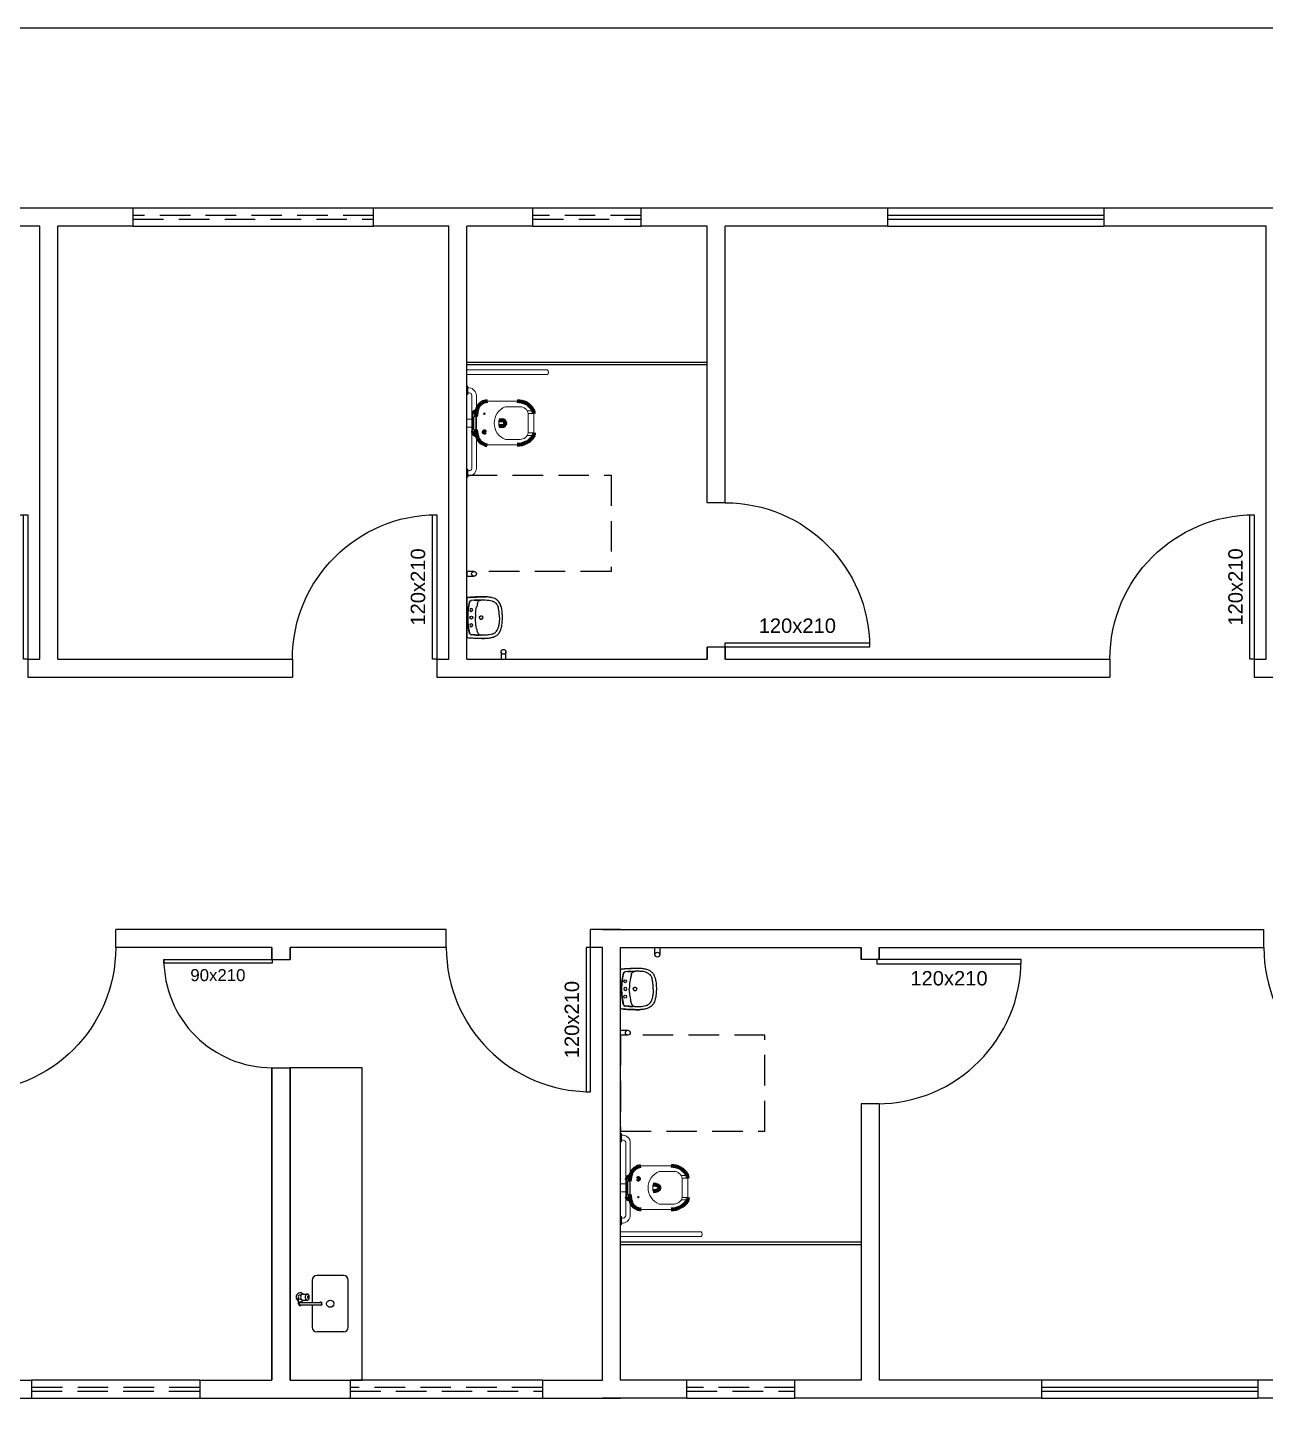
# Model space of a CAD drawing. Header units: centimetres. Extents: x 0 to 779865, y -139216 to 99734.
# Drawn here: x 624851 to 625880, y -23248 to -22086 of the extents above; entities that cross this region are included whole.
import ezdxf
from ezdxf.enums import TextEntityAlignment as Align

# ---------------------------------------------------------------- set-up
doc = ezdxf.new("R2010")
doc.units = ezdxf.units.CM
doc.header["$LTSCALE"] = 4
doc.linetypes.add('DASHED2', pattern=[9.525, 6.35, -3.175])
for name, color, linetype in [('0.1', 1, 'Continuous'), ('0.2', 2, 'Continuous'), ('0.6', 6, 'Continuous'), ('001-MOBILIA', 253, 'Continuous'), ('02-CONT', 2, 'Continuous'), ('08', 8, 'Continuous'), ('LIMITE-L', 7, 'Continuous'), ('PDF1_PH - Metal', 253, 'Continuous'), ('PROJEÇÕES', 1, 'DASHED2')]:
    doc.layers.add(name, color=color, linetype=linetype)
doc.layers.add('PDF1_PH - Alv Construir', color=6, linetype='Continuous', lineweight=40)
doc.styles.add('2mm 1-50', font='arial.ttf', dxfattribs={"height": 0.1})

# ---------------------------------------------------------------- blocks, each defined once
blk = doc.blocks.new('1_00e')
blk.add_lwpolyline([(-28.41, -52.25), (-25.41, -52.25), (-25.41, 47.75), (-28.41, 47.75)], close=True)
at = {"color": 1}
blk.add_arc((-28.41, -52.25), 100, 0, 90, dxfattribs=at)
blk = doc.blocks.new('90d')
blk.add_lwpolyline([(-5, -84), (-5, 6), (-2, 6), (-2, -84)], close=True)
at = {"color": 1}
blk.add_arc((-2, -84), 90, 90, 180, dxfattribs=at)
blk = doc.blocks.new('Barra 3')
at = {"layer": 'PDF1_PH - Metal', "lineweight": 9}
for points in [[(19245.1, 25719.8), (19252, 25719.8), (19252, 25719), (19245.1, 25719)], [(19315, 25719.8), (19321.9, 25719.8), (19321.9, 25719), (19315, 25719)]]:
    blk.add_lwpolyline(points, close=True, dxfattribs=at)
for points in [[(19246.4, 25717.7), (19246.4, 25719)], [(19250.7, 25717.7), (19250.7, 25719)], [(19252.9, 25715.5), (19314.6, 25715.5)], [(19252.9, 25711.7), (19314.6, 25711.7)], [(19316.3, 25717.7), (19316.3, 25719)], [(19320.6, 25717.7), (19320.6, 25719)]]:
    blk.add_lwpolyline(points, dxfattribs=at)
for centre, radius, start, end in [((19253.4, 25718.8), 7.08, 188.6936, 267.1299), ((19253, 25717.8), 2.3, 183.7735, 266.2236), ((19314.4, 25717.9), 6.22, 270.0361, 357.9477), ((19314, 25717.8), 2.29, 284.5016, 358.1815)]:
    blk.add_arc(centre, radius, start, end, dxfattribs=at)
blk = doc.blocks.new('bacia sanit')
at = {"layer": 'PDF1_PH - Metal', "lineweight": 9}
for points in [[(16873.7, 24771.4), (16899, 24771.4)], [(16861.7, 24756.4), (16856.6, 24756.4)], [(16861.7, 24745.8), (16861.7, 24746.1), (16861.7, 24759.9), (16861.7, 24760.7)], [(16862.6, 24758.1), (16862.6, 24757.7), (16862.6, 24757.3), (16862.6, 24748.7), (16862.6, 24748.3), (16862.6, 24747.9)], [(16863, 24747.4), (16863, 24747.4), (16863.4, 24747.4), (16863.9, 24747.4), (16864.3, 24747.4), (16864.3, 24753), (16864.3, 24758.6), (16863.9, 24758.6), (16863.4, 24758.6), (16863, 24758.6)], [(16889.1, 24766.7), (16889.6, 24766.7), (16890, 24766.7), (16890.4, 24766.7), (16890.9, 24766.7), (16899.4, 24766.7), (16899.9, 24766.7), (16900.3, 24766.7), (16900.7, 24766.7), (16901.1, 24766.7), (16901.6, 24766.7)], [(16912.8, 24763.3), (16907.7, 24763.3)], [(16908.4, 24761.1), (16912.7, 24761.1), (16913.1, 24761.1)], [(16908.4, 24761.1), (16908.4, 24760.7), (16908.4, 24760.3), (16908.4, 24759.9), (16908.4, 24759.4), (16908.4, 24759), (16908.4, 24758.6), (16908.4, 24758.1), (16908.4, 24757.7), (16908.4, 24757.3), (16908.4, 24756.9), (16908.4, 24756.4)], [(16908.4, 24756.4), (16908.4, 24756), (16908.4, 24755.6), (16908.4, 24755.1), (16908.4, 24754.7), (16908.4, 24754.3), (16908.4, 24753.9), (16908.4, 24753.4), (16908.4, 24753), (16908.4, 24752.6), (16908.4, 24752.1), (16908.4, 24751.7), (16908.4, 24751.3), (16908.4, 24750.9), (16908.4, 24750)], [(16913.1, 24761.1), (16913.1, 24760.7), (16913.1, 24760.3), (16913.1, 24759.9), (16913.1, 24759.4), (16913.1, 24759), (16913.1, 24758.6), (16913.1, 24758.1), (16913.1, 24757.7), (16913.1, 24757.3), (16913.1, 24756.9), (16913.1, 24756.4), (16913.1, 24756), (16913.1, 24755.6), (16913.1, 24755.1), (16913.1, 24754.7), (16913.1, 24754.3), (16913.1, 24753.9), (16913.1, 24753.4), (16913.1, 24753), (16913.1, 24752.6), (16913.1, 24752.1), (16913.1, 24751.7), (16913.1, 24751.3), (16913.1, 24750.9), (16913.1, 24750.4), (16913.1, 24750), (16913.1, 24749.6), (16913.1, 24749.1), (16913.1, 24748.7), (16913.1, 24748.3), (16913.1, 24747.9), (16913.1, 24747.4), (16913.1, 24747), (16913.1, 24746.6), (16913.1, 24746.1), (16913.1, 24745.7), (16913.1, 24745.3), (16913.1, 24744.9)], [(16861.7, 24749.6), (16856.6, 24749.6)], [(16884.4, 24750.4), (16884, 24750.4), (16883.6, 24750.4), (16883.6, 24750.9), (16883.6, 24751.3), (16883.6, 24751.7), (16883.6, 24752.1), (16883.6, 24752.6), (16883.6, 24753), (16883.6, 24753.4), (16883.6, 24753.9), (16883.6, 24754.3), (16883.6, 24754.7), (16883.6, 24755.1), (16883.6, 24755.6), (16884, 24755.6), (16884, 24755.6)], [(16908.4, 24750), (16908.4, 24749.6), (16908.4, 24749.1), (16908.4, 24748.7), (16908.4, 24748.3), (16908.4, 24747.9), (16908.4, 24747.4), (16908.4, 24747), (16908.4, 24746.6), (16908.4, 24746.1), (16908.4, 24745.7), (16908.4, 24745.3), (16908.4, 24744.9)], [(16908.4, 24744.9), (16912.7, 24744.9), (16913.1, 24744.9)], [(16908.4, 24744.9), (16912.7, 24744.9), (16913.1, 24744.9)], [(16899, 24734.6), (16873.7, 24734.6)], [(16901.6, 24739.3), (16901.1, 24739.3), (16900.7, 24739.3), (16900.3, 24739.3), (16899.4, 24739.3), (16890.9, 24739.3), (16890.4, 24739.3), (16890, 24739.3), (16889.6, 24739.3), (16889.1, 24739.3)], [(16912.8, 24742.7), (16907.6, 24742.7)]]:
    blk.add_lwpolyline(points, dxfattribs=at)
at = {"layer": 'PDF1_PH - Metal', "lineweight": 211}
for points in [[(16913.1, 24761.1, 0.086524), (16912.6, 24763.9, 0.264906), (16899, 24771.4)], [(16913.1, 24744.9, -0.086524), (16912.6, 24742.1, -0.264906), (16899, 24734.6)]]:
    blk.add_lwpolyline(points, format="xyb", dxfattribs=at)
blk.add_lwpolyline([(16889.1, 24753), (16889.1, 24753), (16889.1, 24753)], dxfattribs=at)
at = {"layer": 'PDF1_PH - Metal', "lineweight": 9}
blk.add_circle((16871.4, 24760.9), 0.643, dxfattribs=at)
at = {"layer": 'PDF1_PH - Metal', "lineweight": 211}
blk.add_circle((16871.4, 24745.5), 0.643, dxfattribs=at)
for centre, radius, start, end in [((16874, 24762.5), 8.95, 90.3217, 157.8056), ((16864.8, 24759.9), 3.2, 88.1661, 164.6032), ((16890.8, 24757.2), 26.5, 161.0139, 177.0973), ((16864.8, 24746), 3.06, 177.2926, 274.2593), ((16892.2, 24749.6), 28, 184.427, 198.8013), ((16885.4, 26015.1), 1259.5, 269.9347, 270.0653), ((16885.4, 23700.8), 1049.6, 89.9217, 90.0783), ((16886.5, 24753), 2.59, 275.8679, 84.1321), ((16875.2, 24744.9), 10.5, 204.627, 261.8049)]:
    blk.add_arc(centre, radius, start, end, dxfattribs=at)
at = {"layer": 'PDF1_PH - Metal', "lineweight": 9}
for centre, radius, start, end in [((16863, 24758.1), 0.429, 90, 180), ((16894.4, 24753), 14.7, 110.9822, 249.0178), ((16901.6, 24759.8), 6.91, 11.172, 90.6439), ((16863, 24747.9), 0.429, 180, 270), ((16901.6, 24746.2), 6.91, 269.3561, 348.828)]:
    blk.add_arc(centre, radius, start, end, dxfattribs=at)
blk = doc.blocks.new('L.51_P')
at = {"layer": '08'}
for p, q in [((-250, 0), (-249, 0)), ((-249, 0), (249, 0)), ((250, 0), (249, 0)), ((-262, -36), (-262, -36)), ((-259, -9), (-259, -9)), ((-226, -95), (-224, -63)), ((-226, -95), (-225, -95)), ((-225, -95), (-224, -63)), ((-189, -140), (-140, -129)), ((-161, -28), (-161, -28)), ((0, -12), (0, -12)), ((189, -140), (140, -129)), ((161, -28), (161, -28)), ((226, -95), (224, -63)), ((225, -95), (224, -63)), ((226, -95), (225, -95)), ((259, -9), (259, -9)), ((262, -36), (262, -36)), ((-269, -260), (-269, -260)), ((-216, -329), (-216, -329)), ((216, -329), (216, -329)), ((269, -260), (269, -260))]:
    blk.add_line(p, q, dxfattribs=at)
at = {"layer": '08', "ltscale": 27.502596}
for centre in [(-100, -59), (100, -59)]:
    blk.add_circle(centre, 19, dxfattribs=at)
at = {"layer": '08'}
for centre, radius, start, end in [((10, -800), 688, 94.616, 102.655), ((0, -61), 19, 90, 270), ((0, -61), 19, 270, 90), ((-10, -800), 688, 77.345, 85.384)]:
    blk.add_arc(centre, radius, start, end, dxfattribs=at)
for centre, major_axis, ratio, start_param, end_param in [((-238, -179), (-7.5, 6.62), 0.993745, 3.733046, 3.862859), ((-237, -179), (8.41, 5.42), 0.98852, 5.563301, 5.699979), ((0, -187), (-22.5, 0.5), 0.991671, 5.253548, 5.29957), ((0, -187), (-22.5, 0.9), 0.992169, 5.255337, 5.27196), ((0, -187), (22.5, 0.5), 0.991671, 0.983616, 1.029637), ((0, -187), (22.5, 0.9), 0.992169, 1.011226, 1.027848), ((-178, -187), (-49.3, 11.1), 0.999971, 0.133525, 0.210872), ((0, -187), (-22.7, 2), 0.992499, 0.072609, 0.200275), ((0, -187), (22.7, 2), 0.992499, 6.08291, 6.210576), ((178, -187), (49.3, 11.1), 0.999971, 6.072313, 6.14966)]:
    blk.add_ellipse(centre, major_axis=major_axis, ratio=ratio, start_param=start_param, end_param=end_param, dxfattribs=at)
for points, degree, knots in [([(-259, -9), (-259, -8), (-259, -7), (-258, -5), (-258, -4), (-256, -3), (-255, -2), (-254, -1), (-253, 0), (-251, 0), (-250, 0), (-250, 0)], 3, [0, 0, 0, 0, 0.279228, 0.279228, 0.609743, 0.609743, 0.933753, 0.933753, 1.252428, 1.252428, 1.448625, 1.448625, 1.448625, 1.448625]), ([(250, 0), (251, 0), (252, 0), (254, -1), (255, -1), (256, -3), (257, -3), (258, -5), (259, -6), (259, -8), (259, -8), (259, -9)], 3, [0, 0, 0, 0, 0.317814, 0.317814, 0.630623, 0.630623, 0.946539, 0.946539, 1.267049, 1.267049, 1.448529, 1.448529, 1.448529, 1.448529]), ([(-262, -36), (-262, -36), (-262, -37), (-262, -37), (-263, -40), (-263, -43), (-263, -45), (-263, -47), (-263, -48), (-263, -50), (-264, -53), (-264, -56), (-264, -59), (-265, -70), (-265, -80), (-266, -91), (-266, -102), (-267, -112), (-267, -123), (-267, -125), (-267, -128), (-268, -131), (-268, -133), (-268, -136), (-268, -138), (-268, -152), (-269, -166), (-269, -179), (-269, -183), (-269, -188), (-269, -192), (-270, -196), (-270, -200), (-270, -204), (-270, -221), (-270, -239), (-269, -257), (-269, -258), (-269, -259), (-269, -260)], 3, [171.986581, 171.986581, 171.986581, 171.986581, 172.747492, 172.747492, 172.747492, 184.841953, 184.841953, 184.841953, 191.474069, 191.474069, 191.474069, 204.41633, 204.41633, 204.41633, 249.640497, 249.640497, 249.640497, 294.864664, 294.864664, 294.864664, 305.912278, 305.912278, 305.912278, 316.959891, 316.959891, 316.959891, 374.321134, 374.321134, 374.321134, 391.68978, 391.68978, 391.68978, 408.14059, 408.14059, 408.14059, 482.929639, 482.929639, 482.929639, 486.839965, 486.839965, 486.839965, 486.839965]), ([(-269, -260), (-270, -239), (-270, -219), (-269, -173), (-268, -148), (-267, -104), (-266, -85), (-264, -60), (-264, -54), (-263, -46), (-263, -45), (-263, -42), (-263, -40), (-263, -38), (-262, -38), (-262, -37), (-262, -37), (-262, -36), (-262, -36), (-262, -36), (-262, -36), (-262, -36)], 3, [0, 0, 0, 0, 6.207574, 6.207574, 13.657131, 13.657131, 19.458927, 19.458927, 21.24929, 21.24929, 21.72619, 21.72619, 22.164181, 22.164181, 22.393053, 22.393053, 22.550017, 22.550017, 22.706555, 22.706555, 22.800287, 22.800287, 22.800287, 22.800287]), ([(-228, -173), (-228, -172), (-228, -172), (-228, -172), (-228, -171), (-228, -170), (-228, -169), (-228, -167), (-228, -164), (-228, -163), (-228, -160), (-228, -158), (-228, -157), (-228, -154), (-228, -151), (-228, -150), (-228, -148), (-228, -146), (-228, -146), (-228, -143), (-228, -141), (-228, -139), (-228, -135), (-228, -131), (-228, -129), (-227, -125), (-227, -121), (-227, -119), (-227, -113), (-226, -108), (-226, -105), (-226, -101), (-226, -97), (-226, -97), (-226, -96), (-226, -96), (-226, -95), (-226, -95), (-226, -95)], 5, [546.249188, 546.249188, 546.249188, 546.249188, 546.249188, 546.249188, 546.773913, 546.773913, 546.773913, 554.287654, 554.287654, 554.287654, 563.875311, 563.875311, 563.875311, 572.16967, 572.16967, 572.16967, 583.42676, 583.42676, 583.42676, 585.726164, 585.726164, 585.726164, 600.370766, 600.370766, 600.370766, 613.069318, 613.069318, 613.069318, 629.14404, 629.14404, 629.14404, 652.058764, 652.058764, 652.058764, 654.921465, 654.921465, 654.921465, 656.548424, 656.548424, 656.548424, 656.548424, 656.548424, 656.548424]), ([(-225, -95), (-226, -99), (-226, -103), (-226, -107), (-226, -111), (-227, -115), (-227, -119), (-227, -123), (-228, -127), (-228, -131), (-228, -134), (-228, -136), (-228, -139), (-228, -141), (-228, -142), (-228, -144)], 3, [161.339345, 161.339345, 161.339345, 161.339345, 177.77484, 177.77484, 177.77484, 195.119077, 195.119077, 195.119077, 212.353229, 212.353229, 212.353229, 223.772837, 223.772837, 223.772837, 230.426393, 230.426393, 230.426393, 230.426393]), ([(-228, -144), (-228, -145), (-228, -145), (-228, -146), (-228, -146), (-228, -146), (-228, -146), (-228, -148), (-228, -150), (-228, -152), (-228, -153), (-228, -154), (-228, -155), (-228, -157), (-228, -158), (-228, -160), (-228, -160), (-228, -160), (-228, -160)], 3, [0, 0, 0, 0, 2.396491, 2.396491, 2.396491, 3.195399, 3.195399, 3.195399, 10.963495, 10.963495, 10.963495, 15.609873, 15.609873, 15.609873, 22.232893, 22.232893, 22.232893, 22.470867, 22.470867, 22.470867, 22.470867]), ([(-228, -173), (-228, -172), (-228, -172), (-228, -172), (-228, -170), (-228, -167), (-228, -165), (-228, -162), (-228, -160)], 5, [-26.00391, -26.00391, -26.00391, -26.00391, -26.00391, -26.00391, -25.733695, -25.733695, -25.733695, -13.019576, -13.019576, -13.019576, -13.019576, -13.019576, -13.019576]), ([(-228, -181), (-228, -181), (-228, -180), (-228, -180), (-228, -178), (-228, -177), (-228, -176), (-228, -175), (-228, -175), (-228, -174), (-228, -174), (-228, -173), (-228, -173), (-228, -173), (-228, -173), (-228, -173), (-228, -173), (-228, -173)], 5, [532.079054, 532.079054, 532.079054, 532.079054, 532.079054, 532.079054, 536.567488, 536.567488, 536.567488, 541.060364, 541.060364, 541.060364, 543.310398, 543.310398, 543.310398, 544.435445, 544.435445, 544.435445, 544.830456, 544.830456, 544.830456, 544.830456, 544.830456, 544.830456]), ([(-227, -179), (-227, -179), (-227, -179), (-227, -179), (-227, -179), (-227, -179), (-228, -179), (-228, -179), (-228, -179), (-228, -179), (-228, -179), (-228, -179), (-228, -179), (-228, -179), (-228, -179), (-228, -179), (-228, -179), (-228, -179), (-228, -179), (-228, -179), (-228, -179), (-228, -179), (-228, -179), (-228, -179), (-228, -179), (-228, -179), (-228, -179), (-228, -179), (-228, -179), (-228, -179), (-228, -179), (-228, -179), (-228, -179), (-228, -179), (-228, -179), (-228, -179), (-228, -179), (-228, -179), (-228, -179), (-228, -179), (-228, -179), (-228, -179), (-228, -179), (-228, -179), (-228, -179), (-228, -179)], 3, [86.606266, 86.606266, 86.606266, 86.606266, 87.728641, 87.728641, 87.728641, 90.455187, 90.455187, 90.455187, 92.379628, 92.379628, 92.379628, 93.341849, 93.341849, 93.341849, 93.82296, 93.82296, 93.82296, 94.063516, 94.063516, 94.063516, 94.304072, 94.304072, 94.304072, 94.448856, 94.448856, 94.448856, 94.726754, 94.726754, 94.726754, 94.86595, 94.86595, 94.86595, 95.005146, 95.005146, 95.005146, 95.521507, 95.521507, 95.521507, 95.779688, 95.779688, 95.779688, 95.976047, 95.976047, 95.976047, 96.037867, 96.037867, 96.037867, 96.037867]), ([(-228, -179), (-228, -179), (-228, -179), (-228, -180), (-228, -180), (-228, -180), (-228, -180), (-228, -180), (-228, -180), (-228, -181), (-228, -181), (-228, -181), (-228, -181), (-228, -181), (-228, -181), (-228, -181)], 3, [95.867328, 95.867328, 95.867328, 95.867328, 97.58866, 97.58866, 97.58866, 102.978619, 102.978619, 102.978619, 105.844941, 105.844941, 105.844941, 108.501415, 108.501415, 108.501415, 109.427734, 109.427734, 109.427734, 109.427734]), ([(-227, -181), (-228, -181), (-228, -181), (-228, -181), (-228, -181), (-228, -181), (-228, -181), (-228, -181), (-228, -181), (-228, -181), (-228, -181), (-228, -181), (-228, -181), (-228, -181), (-228, -181), (-228, -181), (-228, -181), (-228, -181), (-228, -181), (-228, -181), (-228, -181), (-228, -181), (-228, -181), (-228, -181), (-228, -181), (-228, -181), (-228, -181), (-228, -181)], 3, [86.606266, 86.606266, 86.606266, 86.606266, 91.112306, 91.112306, 91.112306, 94.304072, 94.304072, 94.304072, 94.448856, 94.448856, 94.448856, 94.726754, 94.726754, 94.726754, 95.005146, 95.005146, 95.005146, 95.521507, 95.521507, 95.521507, 95.779688, 95.779688, 95.779688, 95.976047, 95.976047, 95.976047, 96.03782, 96.03782, 96.03782, 96.03782]), ([(-228, -181), (-228, -181), (-228, -181), (-228, -181), (-228, -181), (-228, -181), (-228, -181), (-228, -181), (-228, -181), (-228, -181), (-228, -181), (-228, -181), (-228, -181), (-228, -181), (-228, -181), (-228, -181), (-228, -181), (-228, -181), (-228, -181), (-228, -181), (-228, -182), (-228, -182), (-228, -182), (-228, -182), (-228, -182)], 3, [0.000033, 0.000033, 0.000033, 0.000033, 1.898401, 1.898401, 1.898401, 2.370761, 2.370761, 2.370761, 3.823236, 3.823236, 3.823236, 5.758149, 5.758149, 5.758149, 9.592202, 9.592202, 9.592202, 9.856292, 9.856292, 9.856292, 15.276244, 15.276244, 15.276244, 18.99372, 18.99372, 18.99372, 18.99372]), ([(-189, -140), (-196, -141), (-203, -144), (-208, -149), (-211, -151), (-213, -153), (-216, -156), (-216, -156), (-216, -156), (-216, -156), (-221, -163), (-225, -170), (-227, -178), (-227, -179), (-227, -179), (-227, -180)], 3, [18.593861, 18.593861, 18.593861, 18.593861, 48.620819, 48.620819, 48.620819, 61.987959, 61.987959, 61.987959, 63.593601, 63.593601, 63.593601, 96.318173, 96.318173, 96.318173, 99.127558, 99.127558, 99.127558, 99.127558]), ([(-227, -179), (-227, -180), (-227, -180), (-227, -180), (-227, -180), (-227, -180), (-227, -180), (-227, -180), (-227, -180), (-227, -180), (-227, -180), (-227, -180), (-227, -180), (-227, -180), (-227, -180), (-227, -180), (-227, -180), (-227, -180), (-227, -180), (-227, -180), (-227, -180), (-227, -180), (-227, -180), (-227, -180), (-227, -180)], 3, [0, 0, 0, 0, 0.1444645, 0.1444645, 0.1444645, 0.1538416, 0.1538416, 0.1538416, 0.2328101, 0.2328101, 0.2328101, 0.2720552, 0.2720552, 0.2720552, 0.294529, 0.294529, 0.294529, 0.3195248, 0.3195248, 0.3195248, 0.3450333, 0.3450333, 0.3450333, 0.3642456, 0.3642456, 0.3642456, 0.3642456]), ([(-227, -181), (-227, -181), (-227, -181), (-227, -181), (-227, -181), (-227, -181), (-227, -181), (-227, -181), (-227, -180), (-227, -180), (-227, -180), (-227, -180), (-227, -180), (-227, -180), (-227, -180), (-227, -180), (-227, -180), (-227, -180), (-227, -180)], 3, [0, 0, 0, 0, 3.948132, 3.948132, 3.948132, 6.907098, 6.907098, 6.907098, 9.485674, 9.485674, 9.485674, 10.686492, 10.686492, 10.686492, 11.887309, 11.887309, 11.887309, 12.708565, 12.708565, 12.708565, 12.708565]), ([(-224, -63), (-224, -58), (-222, -53), (-219, -48), (-217, -45), (-214, -42), (-210, -40), (-208, -38), (-204, -37), (-201, -36)], 3, [10.913289, 10.913289, 10.913289, 10.913289, 33.960328, 33.960328, 33.960328, 50.289489, 50.289489, 50.289489, 65.056953, 65.056953, 65.056953, 65.056953]), ([(-201, -36), (-205, -37), (-210, -39), (-214, -42), (-219, -47), (-222, -55), (-223, -57), (-224, -60), (-224, -63)], 5, [7.912422, 7.912422, 7.912422, 7.912422, 7.912422, 7.912422, 31.991346, 31.991346, 31.991346, 47.45316, 47.45316, 47.45316, 47.45316, 47.45316, 47.45316]), ([(0, -12), (-60, -12), (-120, -19), (-180, -31), (-187, -33), (-194, -34), (-201, -36)], 3, [460.253252, 460.253252, 460.253252, 460.253252, 715.762091, 715.762091, 715.762091, 745.806363, 745.806363, 745.806363, 745.806363]), ([(-201, -36), (-177, -30), (-152, -25), (-128, -21), (-94, -17), (-61, -14), (-52, -14), (-43, -13), (-34, -13)], 5, [234.918202, 234.918202, 234.918202, 234.918202, 234.918202, 234.918202, 410.549748, 410.549748, 410.549748, 473.914825, 473.914825, 473.914825, 473.914825, 473.914825, 473.914825]), ([(-45, -114), (-41, -114), (-37, -114), (-32, -113), (-28, -113), (-24, -113), (-20, -113), (-13, -112), (-7, -112), (0, -112)], 3, [388.454766, 388.454766, 388.454766, 388.454766, 406.384907, 406.384907, 406.384907, 424.400948, 424.400948, 424.400948, 452.696543, 452.696543, 452.696543, 452.696543]), ([(-34, -13), (-30, -13), (-26, -13), (-22, -13), (-15, -12), (-8, -12), (-2, -12), (-1, -12), (-1, -12), (0, -12)], 3, [59.347784, 59.347784, 59.347784, 59.347784, 76.617445, 76.617445, 76.617445, 106.129652, 106.129652, 106.129652, 108.418766, 108.418766, 108.418766, 108.418766]), ([(-12, -168), (-12, -168), (-12, -168), (-12, -168), (-12, -168), (-12, -168), (-12, -168), (-15, -170), (-18, -173), (-20, -175), (-21, -179), (-22, -183), (-22, -184), (-22, -185), (-22, -186), (-22, -186), (-22, -186), (-22, -186), (-22, -186), (-22, -186), (-22, -187)], 5, [23.677366, 23.677366, 23.677366, 23.677366, 23.677366, 23.677366, 23.697783, 23.697783, 23.697783, 25.117395, 25.117395, 25.117395, 50.594375, 50.594375, 50.594375, 58.007217, 58.007217, 58.007217, 58.536706, 58.536706, 58.536706, 59.055614, 59.055614, 59.055614, 59.055614, 59.055614, 59.055614]), ([(34, -13), (30, -13), (26, -13), (22, -13), (15, -12), (8, -12), (2, -12), (1, -12), (1, -12), (0, -12)], 3, [59.347784, 59.347784, 59.347784, 59.347784, 76.617445, 76.617445, 76.617445, 106.129652, 106.129652, 106.129652, 108.418717, 108.418717, 108.418717, 108.418717]), ([(0, -12), (60, -12), (120, -19), (180, -31), (187, -33), (194, -34), (201, -36)], 3, [460.253227, 460.253227, 460.253227, 460.253227, 715.76204, 715.76204, 715.76204, 745.806363, 745.806363, 745.806363, 745.806363]), ([(45, -114), (41, -114), (37, -114), (32, -113), (28, -113), (24, -113), (20, -113), (13, -112), (7, -112), (0, -112)], 3, [388.454766, 388.454766, 388.454766, 388.454766, 406.384907, 406.384907, 406.384907, 424.400948, 424.400948, 424.400948, 452.696543, 452.696543, 452.696543, 452.696543]), ([(12, -168), (12, -168), (12, -168), (12, -168), (12, -168), (12, -168), (12, -168), (15, -170), (18, -173), (20, -175), (21, -179), (22, -183), (22, -184), (22, -185), (22, -186), (22, -186), (22, -186), (22, -186), (22, -186), (22, -186), (22, -187)], 5, [23.677366, 23.677366, 23.677366, 23.677366, 23.677366, 23.677366, 23.697783, 23.697783, 23.697783, 25.117395, 25.117395, 25.117395, 50.594375, 50.594375, 50.594375, 58.007217, 58.007217, 58.007217, 58.536706, 58.536706, 58.536706, 59.055614, 59.055614, 59.055614, 59.055614, 59.055614, 59.055614]), ([(201, -36), (177, -30), (152, -25), (128, -21), (94, -17), (61, -14), (52, -14), (43, -13), (34, -13)], 5, [234.918202, 234.918202, 234.918202, 234.918202, 234.918202, 234.918202, 410.549748, 410.549748, 410.549748, 473.914825, 473.914825, 473.914825, 473.914825, 473.914825, 473.914825]), ([(189, -140), (196, -141), (203, -144), (208, -149), (211, -151), (213, -153), (216, -156), (216, -156), (216, -156), (216, -156), (221, -163), (225, -170), (227, -178), (227, -179), (227, -179), (227, -180)], 3, [18.593861, 18.593861, 18.593861, 18.593861, 48.620819, 48.620819, 48.620819, 61.987959, 61.987959, 61.987959, 63.593601, 63.593601, 63.593601, 96.318173, 96.318173, 96.318173, 99.127558, 99.127558, 99.127558, 99.127558]), ([(224, -63), (224, -58), (222, -53), (219, -48), (217, -45), (214, -42), (210, -40), (208, -38), (204, -37), (201, -36)], 3, [10.913289, 10.913289, 10.913289, 10.913289, 33.960328, 33.960328, 33.960328, 50.289489, 50.289489, 50.289489, 65.056953, 65.056953, 65.056953, 65.056953]), ([(201, -36), (206, -37), (211, -40), (215, -44), (217, -46), (218, -47), (219, -49), (222, -53), (224, -58), (224, -63)], 3, [7.912424, 7.912424, 7.912424, 7.912424, 25.178369, 25.178369, 25.178369, 31.991348, 31.991348, 31.991348, 47.45316, 47.45316, 47.45316, 47.45316]), ([(225, -95), (226, -99), (226, -103), (226, -107), (226, -111), (227, -115), (227, -119), (227, -123), (228, -127), (228, -131), (228, -134), (228, -136), (228, -139), (228, -141), (228, -142), (228, -144)], 3, [161.339345, 161.339345, 161.339345, 161.339345, 177.77484, 177.77484, 177.77484, 195.119077, 195.119077, 195.119077, 212.353229, 212.353229, 212.353229, 223.772837, 223.772837, 223.772837, 230.426393, 230.426393, 230.426393, 230.426393]), ([(228, -173), (228, -172), (228, -172), (228, -172), (228, -171), (228, -170), (228, -169), (228, -167), (228, -164), (228, -163), (228, -160), (228, -158), (228, -157), (228, -154), (228, -151), (228, -150), (228, -148), (228, -146), (228, -146), (228, -143), (228, -141), (228, -139), (228, -135), (228, -131), (228, -129), (227, -125), (227, -121), (227, -119), (227, -113), (226, -108), (226, -105), (226, -101), (226, -97), (226, -97), (226, -96), (226, -96), (226, -95), (226, -95), (226, -95)], 5, [546.249188, 546.249188, 546.249188, 546.249188, 546.249188, 546.249188, 546.773913, 546.773913, 546.773913, 554.287654, 554.287654, 554.287654, 563.875311, 563.875311, 563.875311, 572.16967, 572.16967, 572.16967, 583.42676, 583.42676, 583.42676, 585.726164, 585.726164, 585.726164, 600.370766, 600.370766, 600.370766, 613.069318, 613.069318, 613.069318, 629.14404, 629.14404, 629.14404, 652.058764, 652.058764, 652.058764, 654.921465, 654.921465, 654.921465, 656.548424, 656.548424, 656.548424, 656.548424, 656.548424, 656.548424]), ([(227, -181), (227, -181), (227, -181), (227, -181), (227, -181), (227, -181), (227, -181), (227, -181), (227, -180), (227, -180), (227, -180), (227, -180), (227, -180), (227, -180), (227, -180), (227, -180), (227, -180), (227, -180), (227, -180)], 3, [0, 0, 0, 0, 3.948132, 3.948132, 3.948132, 6.907098, 6.907098, 6.907098, 9.485674, 9.485674, 9.485674, 10.686492, 10.686492, 10.686492, 11.887309, 11.887309, 11.887309, 12.708565, 12.708565, 12.708565, 12.708565]), ([(227, -181), (228, -181), (228, -181), (228, -181), (228, -181), (228, -181), (228, -181), (228, -181), (228, -181), (228, -181), (228, -181), (228, -181), (228, -181), (228, -181), (228, -181), (228, -181), (228, -181), (228, -181), (228, -181), (228, -181), (228, -181), (228, -181), (228, -181), (228, -181), (228, -181), (228, -181), (228, -181), (228, -181)], 3, [86.606266, 86.606266, 86.606266, 86.606266, 91.112306, 91.112306, 91.112306, 94.304072, 94.304072, 94.304072, 94.448856, 94.448856, 94.448856, 94.726754, 94.726754, 94.726754, 95.005146, 95.005146, 95.005146, 95.521507, 95.521507, 95.521507, 95.779688, 95.779688, 95.779688, 95.976047, 95.976047, 95.976047, 96.03782, 96.03782, 96.03782, 96.03782]), ([(228, -144), (228, -145), (228, -145), (228, -146), (228, -146), (228, -146), (228, -146), (228, -148), (228, -150), (228, -152), (228, -153), (228, -154), (228, -155), (228, -157), (228, -158), (228, -160), (228, -160), (228, -160), (228, -160)], 3, [0, 0, 0, 0, 2.396491, 2.396491, 2.396491, 3.195399, 3.195399, 3.195399, 10.963495, 10.963495, 10.963495, 15.609873, 15.609873, 15.609873, 22.232893, 22.232893, 22.232893, 22.470867, 22.470867, 22.470867, 22.470867]), ([(228, -173), (228, -172), (228, -172), (228, -172), (228, -170), (228, -167), (228, -165), (228, -162), (228, -160)], 5, [-26.00391, -26.00391, -26.00391, -26.00391, -26.00391, -26.00391, -25.733695, -25.733695, -25.733695, -13.019576, -13.019576, -13.019576, -13.019576, -13.019576, -13.019576]), ([(228, -181), (228, -181), (228, -180), (228, -180), (228, -178), (228, -177), (228, -176), (228, -175), (228, -175), (228, -174), (228, -174), (228, -173), (228, -173), (228, -173), (228, -173), (228, -173), (228, -173), (228, -173)], 5, [532.079054, 532.079054, 532.079054, 532.079054, 532.079054, 532.079054, 536.567488, 536.567488, 536.567488, 541.060364, 541.060364, 541.060364, 543.310398, 543.310398, 543.310398, 544.435445, 544.435445, 544.435445, 544.830456, 544.830456, 544.830456, 544.830456, 544.830456, 544.830456]), ([(228, -181), (228, -181), (228, -181), (228, -181), (228, -181), (228, -181), (228, -181), (228, -181), (228, -181), (228, -181), (228, -181), (228, -181), (228, -181), (228, -181), (228, -181), (228, -181), (228, -181), (228, -181), (228, -181), (228, -181), (228, -182), (228, -182), (228, -182), (228, -182), (228, -182)], 3, [0.000033, 0.000033, 0.000033, 0.000033, 1.898401, 1.898401, 1.898401, 2.370761, 2.370761, 2.370761, 3.823236, 3.823236, 3.823236, 5.758149, 5.758149, 5.758149, 9.592202, 9.592202, 9.592202, 9.856292, 9.856292, 9.856292, 15.276244, 15.276244, 15.276244, 18.99372, 18.99372, 18.99372, 18.99372]), ([(262, -36), (262, -36), (262, -37), (262, -37), (263, -40), (263, -43), (263, -45), (263, -47), (263, -48), (263, -50), (264, -53), (264, -56), (264, -59), (265, -70), (265, -80), (266, -91), (266, -102), (267, -112), (267, -123), (267, -125), (267, -128), (268, -131), (268, -133), (268, -136), (268, -138), (268, -152), (269, -166), (269, -179), (269, -183), (269, -188), (269, -192), (270, -196), (270, -200), (270, -204), (270, -221), (270, -239), (269, -257), (269, -258), (269, -259), (269, -260)], 3, [171.986581, 171.986581, 171.986581, 171.986581, 172.747492, 172.747492, 172.747492, 184.841953, 184.841953, 184.841953, 191.474069, 191.474069, 191.474069, 204.41633, 204.41633, 204.41633, 249.640497, 249.640497, 249.640497, 294.864664, 294.864664, 294.864664, 305.912278, 305.912278, 305.912278, 316.959891, 316.959891, 316.959891, 374.321134, 374.321134, 374.321134, 391.68978, 391.68978, 391.68978, 408.14059, 408.14059, 408.14059, 482.929639, 482.929639, 482.929639, 486.839965, 486.839965, 486.839965, 486.839965]), ([(262, -36), (262, -36), (262, -36), (262, -36), (262, -36), (262, -37), (262, -37), (262, -37), (262, -37), (262, -38), (263, -39), (263, -40), (263, -40), (263, -42), (263, -43), (263, -47), (263, -49), (264, -58), (265, -65), (266, -86), (266, -101), (268, -141), (269, -168), (270, -216), (270, -238), (269, -260)], 3, [0.212871, 0.212871, 0.212871, 0.212871, 0.307715, 0.307715, 0.417994, 0.417994, 0.518366, 0.518366, 0.682318, 0.682318, 0.844684, 0.844684, 1.063629, 1.063629, 1.413977, 1.413977, 2.124866, 2.124866, 4.109013, 4.109013, 8.503951, 8.503951, 16.390189, 16.390189, 23.015496, 23.015496, 23.015496, 23.015496]), ([(-62, -461), (-92, -458), (-123, -454), (-171, -438), (-189, -430), (-214, -410), (-222, -401), (-236, -382), (-242, -373), (-251, -352), (-255, -341), (-260, -323), (-261, -316), (-263, -309)], 3, [0, 0, 0, 0, 9.188374, 9.188374, 15.03441, 15.03441, 18.713973, 18.713973, 21.993411, 21.993411, 25.540766, 25.540766, 27.624534, 27.624534, 27.624534, 27.624534]), ([(-228, -182), (-228, -182), (-228, -182), (-228, -182), (-228, -182), (-228, -182), (-228, -181)], 3, [11.170476, 11.170476, 11.170476, 11.170476, 15.411887, 15.411887, 15.411887, 21.204547, 21.204547, 21.204547, 21.204547]), ([(-216, -329), (-215, -331), (-215, -332), (-214, -334), (-213, -338), (-211, -343), (-209, -347), (-206, -353), (-202, -359), (-198, -365), (-195, -370), (-191, -375), (-186, -379), (-180, -385), (-173, -390), (-165, -395), (-159, -398), (-153, -401), (-146, -404), (-141, -406), (-136, -407), (-130, -409)], 3, [544.291877, 544.291877, 544.291877, 544.291877, 550.872534, 550.872534, 550.872534, 571.780058, 571.780058, 571.780058, 601.038921, 601.038921, 601.038921, 628.392297, 628.392297, 628.392297, 666.157842, 666.157842, 666.157842, 694.913085, 694.913085, 694.913085, 718.447591, 718.447591, 718.447591, 718.447591]), ([(-22, -189), (-22, -190), (-22, -190), (-22, -190), (-22, -194), (-20, -199), (-17, -202), (-16, -203), (-15, -203), (-15, -204), (-13, -206), (-10, -207), (-8, -208), (-5, -209), (-3, -209), (0, -209)], 3, [27.245857, 27.245857, 27.245857, 27.245857, 27.597992, 27.597992, 27.597992, 49.768775, 49.768775, 49.768775, 54.290067, 54.290067, 54.290067, 66.913295, 66.913295, 66.913295, 79.527914, 79.527914, 79.527914, 79.527914]), ([(22, -189), (22, -190), (22, -190), (22, -190), (22, -194), (20, -199), (17, -202), (16, -203), (15, -203), (15, -204), (13, -206), (10, -207), (8, -208), (5, -209), (3, -209), (0, -209)], 3, [27.245857, 27.245857, 27.245857, 27.245857, 27.597992, 27.597992, 27.597992, 49.768775, 49.768775, 49.768775, 54.290067, 54.290067, 54.290067, 66.913295, 66.913295, 66.913295, 79.528565, 79.528565, 79.528565, 79.528565]), ([(263, -309), (259, -326), (255, -343), (242, -373), (234, -386), (217, -407), (208, -415), (190, -428), (180, -433), (159, -442), (148, -446), (123, -453), (109, -455), (84, -459), (73, -460), (62, -461)], 3, [0, 0, 0, 0, 5.216879, 5.216879, 9.702198, 9.702198, 13.238129, 13.238129, 16.51865, 16.51865, 20.081508, 20.081508, 24.355161, 24.355161, 27.647025, 27.647025, 27.647025, 27.647025]), ([(216, -329), (215, -331), (215, -332), (214, -334), (213, -338), (211, -343), (209, -347), (206, -353), (202, -359), (198, -365), (195, -370), (191, -375), (186, -379), (180, -385), (173, -390), (165, -395), (159, -398), (153, -401), (146, -404), (141, -406), (136, -407), (130, -409)], 3, [544.291877, 544.291877, 544.291877, 544.291877, 550.872534, 550.872534, 550.872534, 571.780058, 571.780058, 571.780058, 601.038921, 601.038921, 601.038921, 628.392297, 628.392297, 628.392297, 666.157842, 666.157842, 666.157842, 694.913085, 694.913085, 694.913085, 718.447591, 718.447591, 718.447591, 718.447591]), ([(225, -291), (227, -274), (229, -256), (229, -223), (229, -207), (229, -191)], 3, [0.000002, 0.000002, 0.000002, 0.000002, 5.212146, 5.212146, 10.015536, 10.015536, 10.015536, 10.015536]), ([(228, -182), (228, -182), (228, -182), (228, -182), (228, -182), (228, -182), (228, -181)], 3, [11.170476, 11.170476, 11.170476, 11.170476, 15.411887, 15.411887, 15.411887, 21.204547, 21.204547, 21.204547, 21.204547]), ([(-63, -420), (-71, -420), (-79, -419), (-87, -418), (-95, -416), (-103, -415), (-110, -414), (-117, -412), (-124, -411), (-130, -409)], 3, [54.852513, 54.852513, 54.852513, 54.852513, 88.476523, 88.476523, 88.476523, 122.168155, 122.168155, 122.168155, 151.102791, 151.102791, 151.102791, 151.102791]), ([(-50, -422), (-53, -421), (-55, -421), (-58, -421), (-61, -421), (-63, -420), (-63, -420), (-63, -420), (-63, -420)], 5, [11.184117, 11.184117, 11.184117, 11.184117, 11.184117, 11.184117, 30.072391, 30.072391, 30.072391, 30.457117, 30.457117, 30.457117, 30.457117, 30.457117, 30.457117]), ([(0, -424), (-15, -424), (-31, -423), (-46, -422), (-47, -422), (-49, -422), (-50, -422)], 3, [0, 0, 0, 0, 65.317681, 65.317681, 65.317681, 70.958525, 70.958525, 70.958525, 70.958525]), ([(0, -424), (15, -424), (31, -423), (46, -422), (47, -422), (49, -422), (50, -422)], 3, [0, 0, 0, 0, 65.317681, 65.317681, 65.317681, 70.958525, 70.958525, 70.958525, 70.958525]), ([(50, -422), (53, -421), (55, -421), (58, -421), (61, -421), (63, -420), (63, -420), (63, -420), (63, -420)], 5, [11.184117, 11.184117, 11.184117, 11.184117, 11.184117, 11.184117, 30.072391, 30.072391, 30.072391, 30.457117, 30.457117, 30.457117, 30.457117, 30.457117, 30.457117]), ([(63, -420), (71, -420), (79, -419), (87, -418), (95, -416), (103, -415), (110, -414), (117, -412), (124, -411), (130, -409)], 3, [54.852513, 54.852513, 54.852513, 54.852513, 88.476523, 88.476523, 88.476523, 122.168155, 122.168155, 122.168155, 151.102791, 151.102791, 151.102791, 151.102791])]:
    blk.add_open_spline(points, degree=degree, knots=knots, dxfattribs=at)
for points, degree in [([(-262, -36), (-262, -28), (-261, -20), (-260, -11)], 3), ([(-260, -11), (-260, -10), (-259, -10), (-259, -9)], 3), ([(-224, -63), (-224, -63), (-224, -63), (-224, -63), (-224, -63), (-224, -63)], 5), ([(-201, -36), (-201, -36), (-201, -36), (-201, -36)], 3), ([(0, -164), (-4, -164), (-8, -165), (-11, -167)], 3), ([(0, -164), (4, -164), (8, -165), (11, -167)], 3), ([(201, -36), (201, -36), (201, -36), (201, -36)], 3), ([(224, -63), (224, -63), (224, -63), (224, -63), (224, -63), (224, -63)], 5), ([(259, -9), (259, -10), (260, -10), (260, -11)], 3), ([(260, -11), (261, -20), (262, -28), (262, -36)], 3), ([(-263, -309), (-266, -293), (-268, -276), (-269, -260)], 3), ([(-229, -191), (-229, -224), (-230, -258), (-225, -291)], 3), ([(-229, -186), (-229, -187), (-229, -188), (-229, -189), (-229, -190), (-229, -191)], 5), ([(-225, -291), (-223, -304), (-220, -317), (-216, -329)], 3), ([(216, -329), (220, -317), (223, -304), (225, -291)], 3), ([(229, -186), (229, -187), (229, -188), (229, -189), (229, -190), (229, -191)], 5), ([(269, -260), (268, -276), (266, -293), (263, -309)], 3), ([(0, -464), (-21, -464), (-41, -463), (-62, -461)], 3), ([(62, -461), (41, -463), (21, -464), (0, -464)], 3)]:
    blk.add_open_spline(points, degree=degree, dxfattribs=at)
blk = doc.blocks.new('BOJO')
at = {"layer": '001-MOBILIA'}
for p, q in [((1061.974, 1872.996), (1061.974, 1872.811)), ((1062.234, 1873.036), (1062.014, 1873.036)), ((1062.274, 1872.606), (1062.274, 1872.996)), ((1061.875, 1872.873), (1061.882, 1872.873)), ((1061.895, 1872.881), (1061.933, 1872.881)), ((1061.86, 1872.801), (1061.86, 1872.844)), ((1061.875, 1872.838), (1061.882, 1872.838)), ((1061.875, 1872.811), (1062.045, 1872.811)), ((1061.875, 1872.791), (1062.045, 1872.791)), ((1061.89, 1872.811), (1061.89, 1872.832)), ((1061.895, 1872.831), (1061.933, 1872.831)), ((1061.974, 1872.791), (1061.974, 1872.606)), ((1062.234, 1872.566), (1062.014, 1872.566))]:
    blk.add_line(p, q, dxfattribs=at)
blk.add_circle((1062.124, 1872.801), 0.03, dxfattribs=at)
for centre, radius, start, end in [((1062.014, 1872.996), 0.04, 90, 180), ((1062.234, 1872.996), 0.04, 0, 90), ((1061.875, 1872.856), 0.035, 45.5847, 244.6231), ((1061.875, 1872.856), 0.0175, 90, 204.62), ((1061.913, 1872.856), 0.0352, 163.6751, 180), ((1061.913, 1872.856), 0.0352, 180, 196.3249), ((1061.904, 1872.858), 0.0262, 144.7356, 163.6751), ((1061.898, 1872.862), 0.0195, 120.3612, 144.7356), ((1061.895, 1872.868), 0.0127, 90, 120.3612), ((1061.95, 1872.856), 0.0352, 163.6751, 180), ((1061.95, 1872.856), 0.0352, 180, 196.3249), ((1061.942, 1872.858), 0.0262, 144.7356, 163.6751), ((1061.936, 1872.862), 0.0195, 120.3612, 144.7356), ((1061.933, 1872.868), 0.0127, 90, 120.3612), ((1061.933, 1872.868), 0.0127, 59.6388, 90), ((1061.943, 1872.856), 0.00787, 144.7356, 163.6751), ((1061.945, 1872.856), 0.0106, 163.6751, 180), ((1061.945, 1872.856), 0.0106, 180, 196.3249), ((1061.941, 1872.858), 0.00586, 120.3612, 144.7356), ((1061.94, 1872.859), 0.00381, 90, 120.3612), ((1061.929, 1872.862), 0.0195, 35.2644, 59.6388), ((1061.94, 1872.859), 0.00381, 59.6388, 90), ((1061.939, 1872.858), 0.00586, 35.2644, 59.6388), ((1061.937, 1872.856), 0.00787, 16.3249, 35.2644), ((1061.924, 1872.858), 0.0262, 16.3249, 35.2644), ((1061.935, 1872.856), 0.0106, 0, 16.3249), ((1061.935, 1872.856), 0.0106, 343.6751, 0), ((1061.915, 1872.856), 0.0352, 0, 16.3249), ((1061.915, 1872.856), 0.0352, 343.6751, 0), ((1061.85, 1872.844), 0.01, 0, 24.62), ((1061.875, 1872.856), 0.0175, 211.0027, 270), ((1061.875, 1872.801), 0.015, 41.8103, 318.1897), ((1061.875, 1872.801), 0.01, 90.0002, 270.0002), ((1061.904, 1872.853), 0.0262, 196.3249, 215.2644), ((1061.898, 1872.849), 0.0195, 215.2644, 239.6388), ((1061.895, 1872.843), 0.0127, 239.6388, 270), ((1061.875, 1872.856), 0.035, 295.3769, 314.4153), ((1061.942, 1872.853), 0.0262, 196.3249, 215.2644), ((1061.936, 1872.849), 0.0195, 215.2644, 239.6388), ((1061.933, 1872.843), 0.0127, 239.6388, 270), ((1061.933, 1872.843), 0.0127, 270, 300.3612), ((1061.943, 1872.855), 0.00787, 196.3249, 215.2644), ((1061.941, 1872.854), 0.00586, 215.2644, 239.6388), ((1061.94, 1872.852), 0.00381, 239.6388, 270), ((1061.929, 1872.849), 0.0195, 300.3612, 324.7356), ((1061.94, 1872.852), 0.00381, 270, 300.3612), ((1061.939, 1872.854), 0.00586, 300.3612, 324.7356), ((1061.937, 1872.855), 0.00787, 324.7356, 343.6751), ((1061.924, 1872.853), 0.0262, 324.7356, 343.6751), ((1062.045, 1872.801), 0.0125, 233.1301, 126.8699), ((1062.045, 1872.801), 0.01, 270.0001, 90.0001), ((1062.014, 1872.606), 0.04, 180, 270), ((1062.234, 1872.606), 0.04, 270, 0)]:
    blk.add_arc(centre, radius, start, end, dxfattribs=at)

msp = doc.modelspace()

# ---------------------------------------------------------------- linework, layer by layer
at = {"layer": '0.1', "linetype": 'DASHED2'}
for p, q in [((625138.939, -22242.115), (624938.939, -22242.115)), ((624938.939, -22245.115), (625138.939, -22245.115)), ((625361.439, -22242.115), (625271.439, -22242.115)), ((625271.439, -22245.115), (625361.439, -22245.115)), ((624994.439, -23217.036), (624854.439, -23217.036)), ((624854.439, -23220.036), (624994.439, -23220.036)), ((625279.439, -23217.036), (625119.439, -23217.036)), ((625119.439, -23220.036), (625279.439, -23220.036)), ((625489.439, -23217.036), (625399.439, -23217.036)), ((625399.439, -23220.036), (625489.439, -23220.036))]:
    msp.add_line(p, q, dxfattribs=at)
at = {"layer": '0.1'}
for p, q in [((625216.439, -22364.115), (625416.439, -22364.115)), ((625216.439, -22366.115), (625416.439, -22366.115)), ((625344.439, -23096.036), (625544.439, -23096.036)), ((625344.439, -23098.036), (625544.439, -23098.036))]:
    msp.add_line(p, q, dxfattribs=at)
at = {"layer": '0.2'}
for p, q in [((625746.439, -22236.115), (625566.439, -22236.115)), ((625746.439, -22242.115), (625566.439, -22242.115)), ((625566.439, -22245.115), (625746.439, -22245.115)), ((625566.439, -22251.115), (625746.439, -22251.115)), ((625874.439, -23211.036), (625694.439, -23211.036)), ((625874.439, -23217.036), (625694.439, -23217.036)), ((625694.439, -23220.036), (625874.439, -23220.036)), ((625694.439, -23226.036), (625874.439, -23226.036))]:
    msp.add_line(p, q, dxfattribs=at)
msp.add_lwpolyline([(625069.439, -23211.036), (625129.439, -23211.036), (625129.439, -22951.036), (625069.439, -22951.036)], close=True, dxfattribs=at)
at = {"layer": '0.6'}
for p, q in [((624938.939, -22251.115), (624938.939, -22236.115)), ((625138.939, -22236.115), (624938.939, -22236.115)), ((625138.939, -22251.115), (625138.939, -22236.115)), ((625271.439, -22251.115), (625271.439, -22236.115)), ((625361.439, -22236.115), (625271.439, -22236.115)), ((625361.439, -22251.115), (625361.439, -22236.115)), ((625566.439, -22236.115), (625566.439, -22251.115)), ((625746.439, -22236.115), (625746.439, -22251.115)), ((624938.939, -22251.115), (625138.939, -22251.115)), ((625271.439, -22251.115), (625361.439, -22251.115)), ((625431.439, -22481.115), (625416.439, -22481.115)), ((624851.439, -22611.115), (624851.439, -22626.115)), ((625071.439, -22611.115), (625071.439, -22626.115)), ((625191.439, -22611.115), (625191.439, -22626.115)), ((625431.439, -22601.115), (625416.439, -22601.115)), ((625751.439, -22611.115), (625751.439, -22626.115)), ((625871.439, -22611.115), (625871.439, -22626.115)), ((624924.439, -22851.036), (624924.439, -22836.036)), ((625199.439, -22851.036), (625199.439, -22836.036)), ((625319.439, -22851.036), (625319.439, -22836.036)), ((625879.439, -22851.036), (625879.439, -22836.036)), ((625054.439, -22861.036), (625069.439, -22861.036)), ((625559.439, -22861.036), (625544.439, -22861.036)), ((625054.439, -22951.036), (625069.439, -22951.036)), ((625559.439, -22981.036), (625544.439, -22981.036)), ((624854.439, -23211.036), (624854.439, -23226.036)), ((624994.439, -23211.036), (624854.439, -23211.036)), ((624994.439, -23211.036), (624994.439, -23226.036)), ((625119.439, -23211.036), (625119.439, -23226.036)), ((625279.439, -23211.036), (625119.439, -23211.036)), ((625279.439, -23211.036), (625279.439, -23226.036)), ((625399.439, -23226.036), (625399.439, -23211.036)), ((625489.439, -23211.036), (625399.439, -23211.036)), ((625489.439, -23226.036), (625489.439, -23211.036)), ((625694.439, -23211.036), (625694.439, -23226.036)), ((625874.439, -23211.036), (625874.439, -23226.036)), ((624854.439, -23226.036), (624994.439, -23226.036)), ((625119.439, -23226.036), (625279.439, -23226.036)), ((625399.439, -23226.036), (625489.439, -23226.036))]:
    msp.add_line(p, q, dxfattribs=at)
for points in [[(624876.439, -22236.115), (624816.439, -22236.115)], [(624938.939, -22236.115), (624861.439, -22236.115)], [(625216.439, -22236.115), (625138.939, -22236.115)], [(625271.439, -22236.115), (625201.439, -22236.115)], [(625431.439, -22236.115), (625361.439, -22236.115)], [(625566.439, -22236.115), (625416.439, -22236.115)], [(625896.439, -22236.115), (625746.439, -22236.115)], [(624851.439, -22611.115), (624861.439, -22611.115), (624861.439, -22251.115), (624816.439, -22251.115)], [(624876.439, -22611.115), (624876.439, -22251.115)], [(624938.939, -22251.115), (624876.439, -22251.115)], [(625191.439, -22611.115), (625201.439, -22611.115), (625201.439, -22251.115), (625138.939, -22251.115)], [(625216.439, -22611.115), (625216.439, -22251.115)], [(625271.439, -22251.115), (625216.439, -22251.115)], [(625416.439, -22481.115), (625416.439, -22251.115), (625361.439, -22251.115)], [(625431.439, -22481.115), (625431.439, -22251.115)], [(625566.439, -22251.115), (625431.439, -22251.115)], [(625871.439, -22611.115), (625881.439, -22611.115), (625881.439, -22251.115), (625746.439, -22251.115)], [(624876.439, -22611.115), (625071.439, -22611.115)], [(625216.439, -22611.115), (625416.439, -22611.115), (625416.439, -22601.115)], [(625416.439, -22601.115), (625416.439, -22611.115)], [(625431.439, -22611.115), (625431.439, -22601.115)], [(625431.439, -22601.115), (625431.439, -22611.115), (625751.439, -22611.115)], [(624851.439, -22626.115), (624876.439, -22626.115)], [(624861.439, -22626.115), (625071.439, -22626.115)], [(625191.439, -22626.115), (625216.439, -22626.115)], [(625201.439, -22626.115), (625431.439, -22626.115)], [(625416.439, -22626.115), (625751.439, -22626.115)], [(625871.439, -22626.115), (625896.439, -22626.115)], [(625069.439, -22836.036), (624924.439, -22836.036)], [(625199.439, -22836.036), (625054.439, -22836.036)], [(625344.439, -22836.036), (625319.439, -22836.036)], [(625329.439, -22836.036), (625559.439, -22836.036)], [(625544.439, -22836.036), (625879.439, -22836.036)], [(624804.439, -22851.036), (624794.439, -22851.036), (624794.439, -23211.036), (624854.439, -23211.036)], [(625054.439, -22861.036), (625054.439, -22851.036), (624924.439, -22851.036)], [(625054.439, -22851.036), (625054.439, -22861.036)], [(625069.439, -22861.036), (625069.439, -22851.036)], [(625199.439, -22851.036), (625069.439, -22851.036), (625069.439, -22861.036)], [(625279.439, -23211.036), (625329.439, -23211.036), (625329.439, -22851.036), (625319.439, -22851.036)], [(625329.439, -23211.036), (625329.439, -22851.036)], [(625344.439, -23211.036), (625344.439, -22851.036)], [(625399.439, -23211.036), (625344.439, -23211.036), (625344.439, -22851.036), (625544.439, -22851.036), (625544.439, -22861.036)], [(625544.439, -22861.036), (625544.439, -22851.036)], [(625559.439, -22851.036), (625559.439, -22861.036)], [(625559.439, -22861.036), (625559.439, -22851.036), (625879.439, -22851.036)], [(625999.439, -22851.036), (626009.439, -22851.036), (626009.439, -23211.036), (625874.439, -23211.036)], [(624994.439, -23211.036), (625054.439, -23211.036), (625054.439, -22951.036)], [(625054.439, -22951.036), (625054.439, -23211.036)], [(625069.439, -23211.036), (625069.439, -22951.036)], [(625069.439, -22951.036), (625069.439, -23211.036), (625119.439, -23211.036)], [(625544.439, -22981.036), (625544.439, -23211.036), (625489.439, -23211.036)], [(625559.439, -22981.036), (625559.439, -23211.036)], [(625694.439, -23211.036), (625559.439, -23211.036)], [(624779.439, -23226.036), (624854.439, -23226.036)], [(624994.439, -23226.036), (625069.439, -23226.036)], [(625054.439, -23226.036), (625119.439, -23226.036)], [(625279.439, -23226.036), (625344.439, -23226.036)], [(625399.439, -23226.036), (625329.439, -23226.036)], [(625559.439, -23226.036), (625489.439, -23226.036)], [(625694.439, -23226.036), (625544.439, -23226.036)], [(626024.439, -23226.036), (625874.439, -23226.036)]]:
    msp.add_lwpolyline(points, dxfattribs=at)
at = {"layer": 'LIMITE-L'}
msp.add_lwpolyline([(634928.918, -25041.884), (622571.614, -25075.665), (622953.5, -22086.115), (635953.94, -22086.115)], close=True, dxfattribs=at)
at = {"layer": 'PDF1_PH - Metal', "lineweight": 9}
for points in [[(625283.353, -22370.652), (625216.439, -22370.652)], [(625283.353, -22374.459), (625216.439, -22374.459)], [(625411.353, -23087.692), (625344.439, -23087.692)], [(625411.353, -23091.499), (625344.439, -23091.499)]]:
    msp.add_lwpolyline(points, dxfattribs=at)
at = {"layer": 'PDF1_PH - Metal'}
for points in [[(625222.438, -22538.201), (625216.439, -22538.201), (625216.439, -22542.201), (625222.438, -22542.201)], [(625244.972, -22605.117), (625244.972, -22611.115), (625248.972, -22611.115), (625248.972, -22605.117)], [(625372.972, -22857.034), (625372.972, -22851.036), (625376.972, -22851.036), (625376.972, -22857.034)], [(625350.438, -22923.95), (625344.439, -22923.95), (625344.439, -22919.95), (625350.438, -22919.95)]]:
    msp.add_lwpolyline(points, dxfattribs=at)
for centre in [(625222.438, -22540.201), (625246.972, -22605.117), (625374.972, -22857.034), (625350.438, -22921.95)]:
    msp.add_circle(centre, 2, dxfattribs=at)
at = {"layer": 'PDF1_PH - Metal', "lineweight": 9}
for points in [[(625283.353, -22370.652), (625284.622, -22370.652), (625284.622, -22374.459), (625283.353, -22374.459)], [(625411.353, -23091.499), (625412.622, -23091.499), (625412.622, -23087.692), (625411.353, -23087.692)]]:
    msp.add_open_spline(points, degree=3, dxfattribs=at)
at = {"layer": 'PROJEÇÕES', "color": 250}
for points in [[(625216.439, -22458.201), (625336.439, -22458.201), (625336.439, -22538.201), (625216.439, -22538.201)], [(625344.439, -23003.95), (625464.439, -23003.95), (625464.439, -22923.95), (625344.439, -22923.95)]]:
    msp.add_lwpolyline(points, close=True, dxfattribs=at)

# ---------------------------------------------------------------- block references
at = {"yscale": 0.06400000000000002, "zscale": 0.06400000000000002}
for p, xscale, rotation in [((625216.439, -22576.615), -0.06400000000000002, 90), ((625344.439, -22885.536), 0.06400000000000002, 90.00000000000001)]:
    msp.add_blockref('L.51_P', p, dxfattribs=dict(at, xscale=xscale, rotation=rotation))
at = {"layer": '001-MOBILIA', "xscale": 100, "yscale": 100, "zscale": 100}
msp.add_blockref('BOJO', (518890.492, -210427.467), dxfattribs=at)
at = {"layer": '02-CONT', "yscale": 1.2, "zscale": 1.2}
for p, xscale, rotation in [((625494.143, -22567.029), -1.2, 270), ((624838.526, -22913.739), -1.2, 180), ((625285.353, -22913.739), 1.2, 180), ((625965.353, -22913.739), 1.2, 180), ((625620.285, -22895.137), 1.2, 270)]:
    msp.add_blockref('1_00e', p, dxfattribs=dict(at, xscale=xscale, rotation=rotation))
at = {"layer": '02-CONT', "xscale": -1.2, "yscale": 1.2, "zscale": 1.2}
for p in [(624817.353, -22548.412), (625157.353, -22548.412), (625837.353, -22548.412)]:
    msp.add_blockref('1_00e', p, dxfattribs=at)
at = {"layer": '02-CONT', "rotation": 89.99999999999999}
msp.add_blockref('90d', (624970.476, -22859.031), dxfattribs=at)
at = {"layer": 'PDF1_PH - Alv Construir'}
for name, p, xscale, yscale, zscale, rotation in [('Barra 3', (650603.08, -3388.36, 77800), -0.9870452279999999, 0.9870452279999999, 0.9870452279999999, 90), ('Barra 3', (650731.08, -42077.435, 77800), 0.9870452279999999, 0.9870452279999999, 0.9870452279999999, 89.99999999999999), ('bacia sanit', (608706.243, 1381.401), -0.9870452279999995, 0.9870452279999995, 0.9870452279999995, 180)]:
    msp.add_blockref(name, p, dxfattribs=dict(at, xscale=xscale, yscale=yscale, zscale=zscale, rotation=rotation))
at = {"layer": 'PDF1_PH - Alv Construir', "xscale": 0.9870452279999995, "yscale": 0.9870452279999995, "zscale": 0.9870452279999995}
msp.add_blockref('bacia sanit', (608578.243, -46847.196), dxfattribs=at)

# ---------------------------------------------------------------- texts
at = {"layer": '02-CONT', "style": '2mm 1-50'}
for p in [(625175.839, -22551.169), (625855.839, -22551.169), (625303.839, -22911.036)]:
    msp.add_text('120x210', height=12, rotation=90, dxfattribs=at).set_placement(p, align=Align.MIDDLE_CENTER)
for s, height, p in [('120x210', 12, (625491.385, -22583.367)), ('90x210', 10, (625009.439, -22874.036)), ('120x210', 12, (625617.527, -22876.65))]:
    msp.add_text(s, height=height, dxfattribs=at).set_placement(p, align=Align.MIDDLE_CENTER)

doc.saveas('drawing.dxf')
